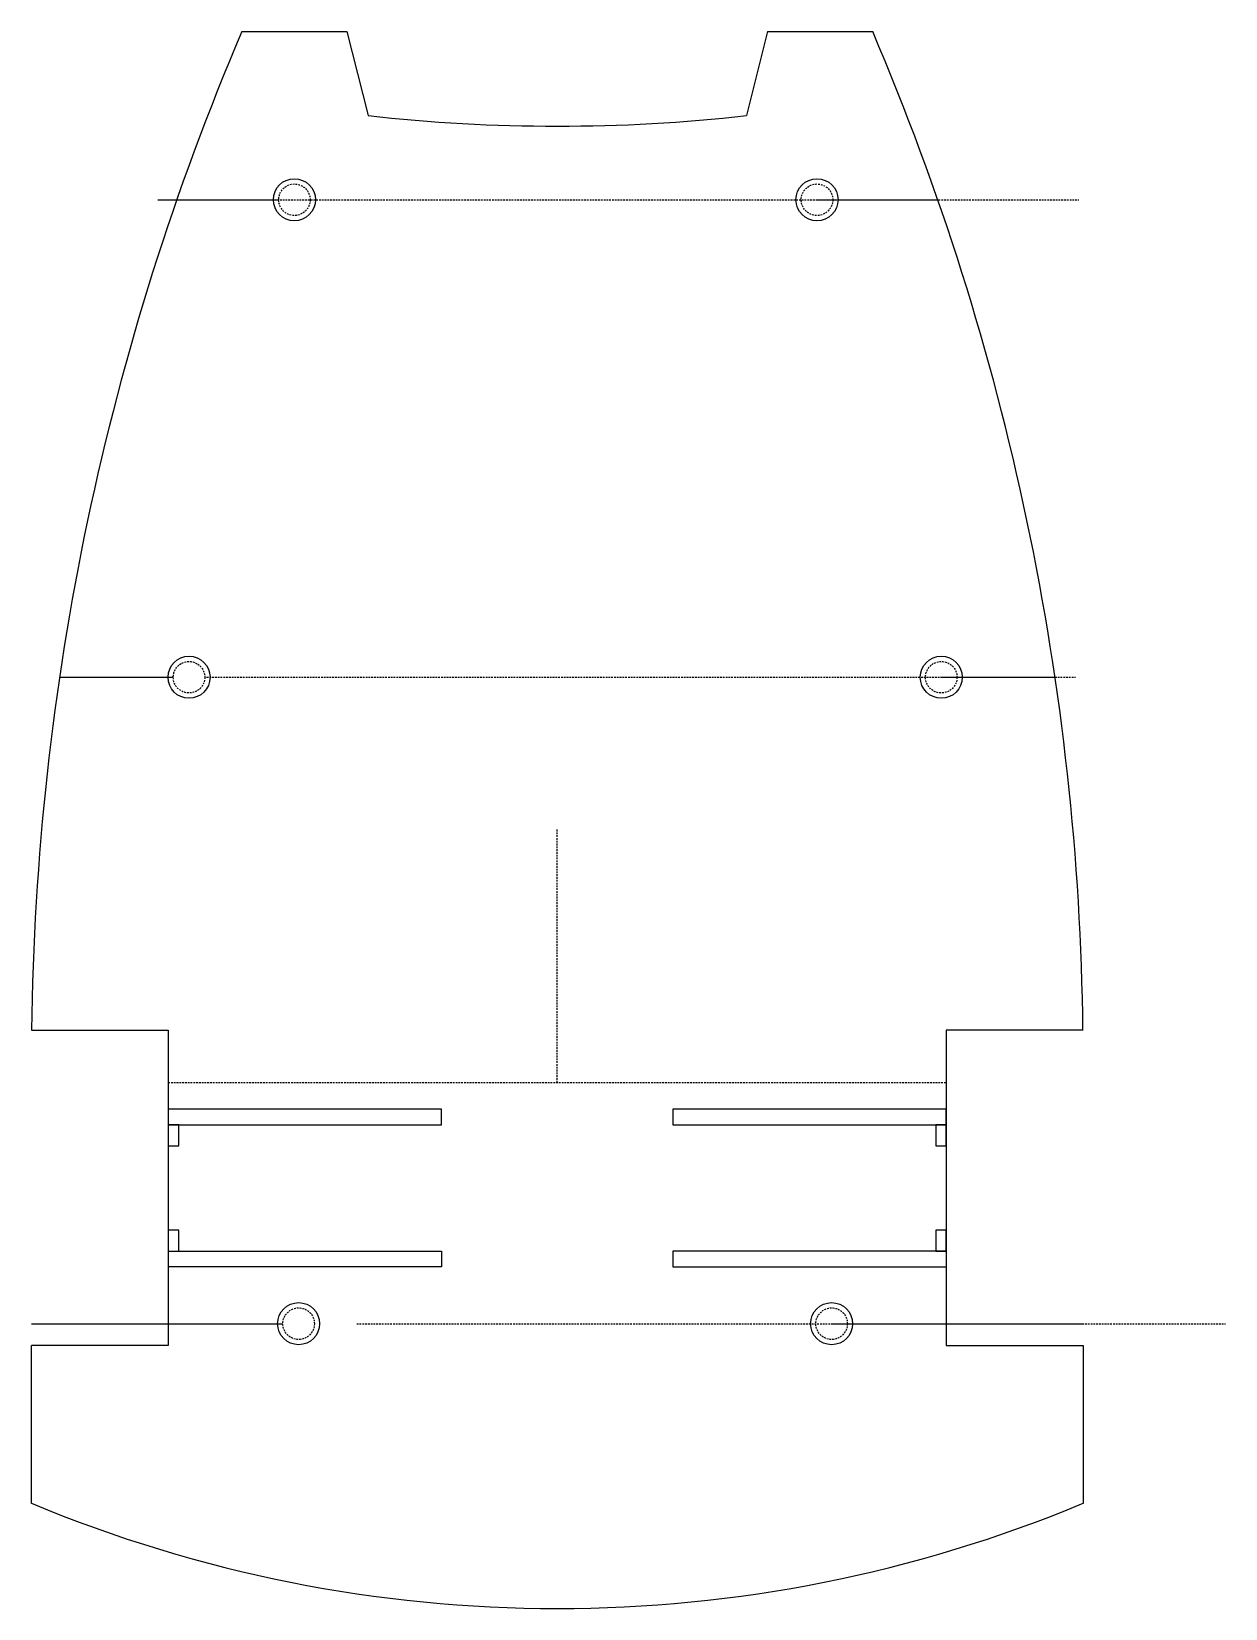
# Model space of a CAD drawing. Header units: millimetres. Extents: x 0 to 114, y 0 to 150.
import ezdxf

# ---------------------------------------------------------------- set-up
doc = ezdxf.new("R2010")
doc.units = ezdxf.units.MM
doc.linetypes.add('DASHED', pattern=[0.2067, 0.1654, -0.0413])

msp = doc.modelspace()

# ---------------------------------------------------------------- linework, layer by layer
for p, q in [((20, 150), (30, 150)), ((30, 150), (32, 142)), ((70, 150), (68, 142)), ((70, 150), (80, 150)), ((12.02, 134), (23.5, 134)), ((74.7, 134), (86.19, 134)), ((2.66, 88.58), (13.48, 88.58)), ((86.52, 88.58), (97.34, 88.58)), ((0, 55), (13, 55)), ((13, 55), (13, 25)), ((100, 55), (87, 55)), ((87, 55), (87, 25)), ((0, 27.09), (23.9, 27.09)), ((76.09, 27.09), (100, 27.09)), ((13, 25), (0, 25)), ((0, 10), (0, 25)), ((87, 25), (100, 25)), ((100, 25), (100, 10))]:
    msp.add_line(p, q)
at = {"color": 190, "linetype": 'DASHED', "lineweight": 25, "true_color": 0x8018ff}
for p, q in [((16.99, 134), (99.6, 134)), ((16.65, 88.58), (99.27, 88.58)), ((50, 50.03), (50, 74.17)), ((13, 50.03), (87, 50.03)), ((30.93, 27.09), (113.55, 27.09))]:
    msp.add_line(p, q, dxfattribs=at)
for points in [[(13, 47.5), (13, 46), (39, 46), (39, 47.5)], [(87, 47.5), (61, 47.5), (61, 46), (87, 46)], [(13, 46), (13, 44), (14, 44), (14, 46)], [(87, 46), (86, 46), (86, 44), (87, 44)], [(13, 34), (14, 34), (14, 36), (13, 36)], [(87, 34), (87, 36), (86, 36), (86, 34)]]:
    msp.add_lwpolyline(points, close=True)
for points in [[(13, 34), (39, 34), (39, 32.5), (13, 32.5)], [(87, 34), (61, 34), (61, 32.5), (87, 32.5)]]:
    msp.add_lwpolyline(points)
for centre in [(25, 134), (74.7, 134), (14.98, 88.58), (86.52, 88.58), (25.4, 27.09), (76.09, 27.09)]:
    msp.add_circle(centre, 2)
for centre in [(25, 134), (74.7, 134), (14.98, 88.58), (86.52, 88.58), (25.4, 27.09), (76.09, 27.09)]:
    msp.add_circle(centre, 1.5, dxfattribs=at)
for centre, radius, start, end in [((248.87, 52.21), 248.88, 156.8646, 179.3581), ((-148.87, 52.21), 248.88, 0.6419, 23.1354), ((50, 303.5), 162.5, 263.6403, 270), ((50, 303.5), 162.5, 270, 276.3597), ((50, 130), 130, 247.3801, 292.6199)]:
    msp.add_arc(centre, radius, start, end)

doc.saveas('drawing.dxf')
